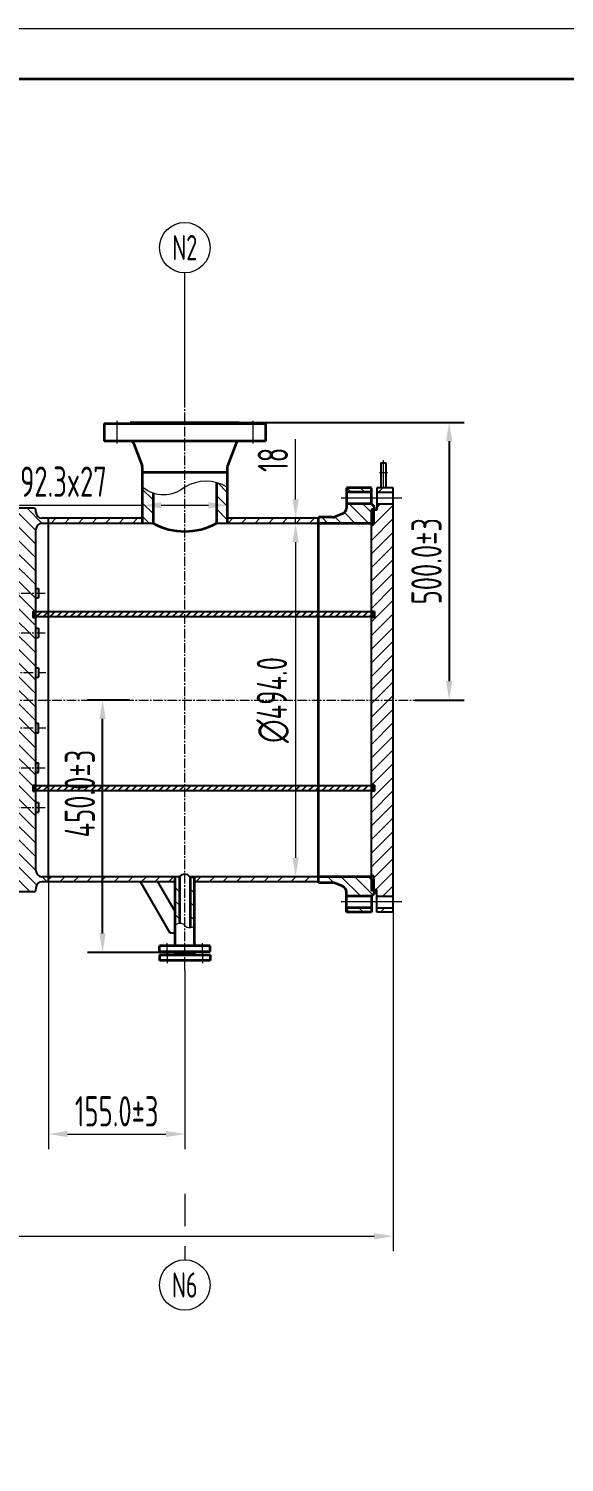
# Model space of a CAD drawing. Header units: millimetres. Extents: x 5765 to 6606, y -201 to 393.
# Drawn here: x 6306.9 to 6413, y 109.4 to 393.4 of the extents above; entities that cross this region are included whole.
import ezdxf
from ezdxf.enums import TextEntityAlignment as Align

# ---------------------------------------------------------------- set-up
doc = ezdxf.new("R2010")
doc.units = ezdxf.units.MM
doc.linetypes.add('CENTER2', pattern=[28.575, 19.05, -3.175, 3.175, -3.175])
for name, color, linetype, lineweight in [('1粗实线', 7, 'Continuous', 35), ('2细实线', 3, 'Continuous', 13), ('3中心线', 1, 'CENTER2', 13), ('6剖面线', 6, 'Continuous', 13), ('7文本', 2, 'Continuous', 13), ('8标注', 3, 'Continuous', 13), ('9图表', 4, 'Continuous', 13)]:
    doc.layers.add(name, color=color, linetype=linetype, lineweight=lineweight)
doc.styles.add('lanpec', font='bpec_e.shx', dxfattribs={"width": 0.75, "bigfont": 'hztxt.shx'})
doc.dimstyles.new('lanpec-1.5', dxfattribs={"dimscale": 1.5, "dimtxt": 4, "dimasz": 2.5, "dimexe": 2, "dimexo": 0, "dimgap": 1, "dimtad": 1, "dimrnd": 0.01, "dimdsep": 46, "dimtxsty": 'lanpec', "dimcen": 0, "dimclrd": 4, "dimclre": 4, "dimclrt": 4, "dimadec": 1, "dimazin": 2, "dimtfac": 1, "dimtmove": 0, "dimatfit": 3, "dimfxl": 1, "dimtfillclr": 4, "dimlwd": -1, "dimlwe": -1, "dimarcsym": 0})
doc.dimstyles.new('lanpec-1.5水平', dxfattribs={"dimscale": 1.5, "dimtxt": 4, "dimasz": 2.5, "dimexe": 2, "dimexo": 0, "dimgap": 1, "dimtad": 1, "dimtoh": 1, "dimrnd": 0.01, "dimdsep": 46, "dimtxsty": 'lanpec', "dimcen": 0, "dimclrd": 4, "dimclre": 4, "dimclrt": 4, "dimadec": 1, "dimazin": 2, "dimtfac": 1, "dimtmove": 0, "dimatfit": 3, "dimfxl": 1, "dimtfillclr": 4, "dimlwd": -1, "dimlwe": -1, "dimarcsym": 0})
pattern_1 = [(135, (3390.104, 860.3514), (-1.3470384, -1.3470384), [])]
pattern_2 = [(45, (3390.104, 860.3514), (-1.3470384, 1.3470384), [])]

# ---------------------------------------------------------------- blocks, each defined once
blk = doc.blocks.new('A1')
at = {"layer": '1粗实线'}
blk.add_lwpolyline([(-816, 10), (-10, 10), (-10, 584), (-816, 584)], close=True, dxfattribs=at)
at = {"layer": '9图表'}
blk.add_lwpolyline([(-841, 0), (0, 0), (0, 594), (-841, 594)], close=True, dxfattribs=at)
blk = doc.blocks.new('*D53')
at = {"layer": '8标注', "color": 4, "transparency": 16777216}
for p, q in [((5807.21, 218.45), (5807.21, 151.23)), ((6379.11, 218.45), (6379.11, 151.23)), ((5810.96, 154.23), (6375.36, 154.23))]:
    blk.add_line(p, q, dxfattribs=at)
for points in [[(5810.96, 154.85), (5810.96, 153.6), (5807.21, 154.23)], [(6375.36, 154.85), (6375.36, 153.6), (6379.11, 154.23)]]:
    blk.add_solid(points, dxfattribs=at)
at = {"layer": 'Defpoints', "color": 0, "transparency": 16777216}
for p in [(5807.21, 218.45), (6379.11, 218.45), (6379.11, 154.23)]:
    blk.add_point(p, dxfattribs=at)
at = {"layer": '8标注', "color": 4, "transparency": 16777216, "insert": (6093.16, 158.73), "char_height": 6, "attachment_point": 5, "style": 'lanpec'}
blk.add_mtext('5498', dxfattribs=at)
blk = doc.blocks.new('*D43')
at = {"layer": '8标注', "color": 4, "transparency": 16777216}
for p, q in [((6310.86, 224.45), (6310.86, 171.47)), ((6337.86, 206.94), (6337.86, 171.47)), ((6314.61, 174.47), (6334.11, 174.47))]:
    blk.add_line(p, q, dxfattribs=at)
for points in [[(6314.61, 175.1), (6314.61, 173.85), (6310.86, 174.47)], [(6334.11, 175.1), (6334.11, 173.85), (6337.86, 174.47)]]:
    blk.add_solid(points, dxfattribs=at)
at = {"layer": 'Defpoints', "color": 0, "transparency": 16777216}
for p in [(6310.86, 224.45), (6337.86, 206.94), (6337.86, 174.47)]:
    blk.add_point(p, dxfattribs=at)
at = {"layer": '8标注', "color": 4, "transparency": 16777216, "insert": (6324.36, 178.97), "char_height": 6, "attachment_point": 5, "style": 'lanpec'}
blk.add_mtext('155.0±3', dxfattribs=at)
blk = doc.blocks.new('管口号')
at = {"layer": '2细实线'}
blk.add_circle((0, 5), 5, dxfattribs=at)
at = {"layer": '7文本', "style": 'lanpec', "width": 0.75}
blk.add_attdef('N', text='', height=5, dxfattribs=at).set_placement((0, 5), align=Align.MIDDLE_CENTER)
blk = doc.blocks.new('*D48')
at = {"layer": '8标注', "color": 4, "transparency": 16777216}
for p, q in [((6359.81, 295.45), (6362.81, 295.45)), ((6359.81, 291.7), (6359.81, 229.2)), ((6359.81, 225.45), (6362.81, 225.45))]:
    blk.add_line(p, q, dxfattribs=at)
for points in [[(6359.18, 291.7), (6360.43, 291.7), (6359.81, 295.45)], [(6359.18, 229.2), (6360.43, 229.2), (6359.81, 225.45)]]:
    blk.add_solid(points, dxfattribs=at)
at = {"layer": 'Defpoints', "color": 0, "transparency": 16777216}
for p in [(6359.81, 295.45), (6359.81, 225.45), (6359.81, 225.45)]:
    blk.add_point(p, dxfattribs=at)
at = {"layer": '8标注', "color": 4, "transparency": 16777216, "insert": (6355.31, 260.45), "char_height": 6, "attachment_point": 5, "rotation": 90, "style": 'lanpec'}
blk.add_mtext('∅494.0', dxfattribs=at)
blk = doc.blocks.new('*D49')
at = {"layer": '8标注', "color": 4, "transparency": 16777216}
for p, q in [((6359.81, 300.2), (6359.81, 312.12)), ((6359.81, 296.45), (6362.81, 296.45)), ((6359.81, 295.45), (6359.81, 296.45)), ((6359.81, 295.45), (6362.81, 295.45)), ((6359.81, 291.7), (6359.81, 287.95))]:
    blk.add_line(p, q, dxfattribs=at)
for points in [[(6359.18, 300.2), (6360.43, 300.2), (6359.81, 296.45)], [(6359.18, 291.7), (6360.43, 291.7), (6359.81, 295.45)]]:
    blk.add_solid(points, dxfattribs=at)
at = {"layer": 'Defpoints', "color": 0, "transparency": 16777216}
for p in [(6359.81, 296.45), (6359.81, 296.45), (6359.81, 295.45)]:
    blk.add_point(p, dxfattribs=at)
at = {"layer": '8标注', "color": 4, "transparency": 16777216, "insert": (6355.31, 308.03), "char_height": 6, "attachment_point": 5, "rotation": 90, "style": 'lanpec'}
blk.add_mtext('18', dxfattribs=at)
blk = doc.blocks.new('*D41')
at = {"color": 4, "transparency": 16777216}
for p, q in [((6348.66, 315.45), (6393.23, 315.45)), ((6390.23, 311.7), (6390.23, 264.2)), ((6383.49, 260.45), (6393.23, 260.45))]:
    blk.add_line(p, q, dxfattribs=at)
for points in [[(6389.6, 311.7), (6390.85, 311.7), (6390.23, 315.45)], [(6389.6, 264.2), (6390.85, 264.2), (6390.23, 260.45)]]:
    blk.add_solid(points, dxfattribs=at)
at = {"layer": 'Defpoints', "color": 0, "transparency": 16777216}
for p in [(6348.66, 315.45), (6383.49, 260.45), (6390.23, 260.45)]:
    blk.add_point(p, dxfattribs=at)
at = {"color": 4, "transparency": 16777216, "insert": (6385.73, 287.95), "char_height": 6, "attachment_point": 5, "rotation": 90, "style": 'lanpec'}
blk.add_mtext('500.0±3', dxfattribs=at)
blk = doc.blocks.new('*D52')
at = {"layer": '8标注', "color": 4, "transparency": 16777216}
for p, q in [((6329.45, 298.61), (6329.45, 302.01)), ((6346.28, 298.61), (6346.28, 302.01)), ((6329.45, 299.01), (6295.36, 299.01)), ((6342.53, 299.01), (6333.2, 299.01))]:
    blk.add_line(p, q, dxfattribs=at)
for points in [[(6333.2, 299.64), (6333.2, 298.39), (6329.45, 299.01)], [(6342.53, 299.64), (6342.53, 298.39), (6346.28, 299.01)]]:
    blk.add_solid(points, dxfattribs=at)
at = {"layer": 'Defpoints', "color": 0, "transparency": 16777216}
for p in [(6329.45, 298.61), (6346.28, 299.01), (6346.28, 298.61)]:
    blk.add_point(p, dxfattribs=at)
at = {"layer": '8标注', "color": 4, "transparency": 16777216, "insert": (6310.53, 303.51), "char_height": 6, "attachment_point": 5, "style": 'lanpec'}
blk.add_mtext('∅192.3x27', dxfattribs=at)
blk = doc.blocks.new('*D64')
at = {"color": 4, "transparency": 16777216}
for p, q in [((6326.91, 260.45), (6318.57, 260.45)), ((6321.57, 214.2), (6321.57, 256.7)), ((6339.93, 210.45), (6318.57, 210.45))]:
    blk.add_line(p, q, dxfattribs=at)
for points in [[(6320.95, 256.7), (6322.2, 256.7), (6321.57, 260.45)], [(6320.95, 214.2), (6322.2, 214.2), (6321.57, 210.45)]]:
    blk.add_solid(points, dxfattribs=at)
at = {"layer": 'Defpoints', "color": 0, "transparency": 16777216}
for p in [(6321.57, 260.45), (6326.91, 260.45), (6339.93, 210.45)]:
    blk.add_point(p, dxfattribs=at)
at = {"color": 4, "transparency": 16777216, "insert": (6317.07, 241.91), "char_height": 6, "attachment_point": 5, "rotation": 90, "style": 'lanpec'}
blk.add_mtext('450.0±3', dxfattribs=at)

msp = doc.modelspace()

# ---------------------------------------------------------------- hatches: boundary and pattern name
h = msp.add_hatch()
h.set_pattern_fill('ANSI37', color=6, scale=0.05)
h.set_pattern_definition([(45, (5763.2028, 662.46329), (-0.1122532, 0.1122532), []), (135, (5763.2028, 662.46329), (-0.1122532, -0.1122532), [])])
h.paths.add_polyline_path([(6307.76, 278), (6308.21, 278), (6308.21, 277.4), (6307.76, 277.4)])
h.paths.add_polyline_path([(6307.76, 277.4), (6308.21, 277.4), (6308.21, 276.8), (6307.76, 276.8)])
h = msp.add_hatch()
h.set_pattern_fill('ANSI31', color=6, scale=0.3)
h.set_pattern_definition([(45, (5763.2028, 662.4633), (-0.6735192, 0.6735192), [])])
h.paths.add_polyline_path([(6364.36, 277.9), (6374.96, 277.9), (6374.96, 277.4), (6364.36, 277.4)])
h.paths.add_polyline_path([(6364.36, 277.4), (6374.96, 277.4), (6374.96, 276.9), (6364.36, 276.9)])
h.paths.add_polyline_path([(6310.86, 277.9), (6337.86, 277.9), (6337.86, 277.4), (6310.86, 277.4)])
h.paths.add_polyline_path([(6310.86, 277.4), (6337.86, 277.4), (6337.86, 276.9), (6310.86, 276.9)])
h.paths.add_polyline_path([(6308.21, 277.4), (6310.86, 277.4), (6310.86, 276.9), (6308.21, 276.9)])
h.paths.add_polyline_path([(6308.21, 277.9), (6310.86, 277.9), (6310.86, 277.4), (6308.21, 277.4)])
h.paths.add_polyline_path([(6352.033, 277.4), (6352.033, 276.9), (6337.86, 276.9), (6337.86, 277.4)])
h.paths.add_polyline_path([(6352.033, 276.9), (6352.033, 277.4), (6364.36, 277.4), (6364.36, 276.9)])
h.paths.add_polyline_path([(6352.033, 277.9), (6352.033, 277.4), (6337.86, 277.4), (6337.86, 277.9)])
h.paths.add_polyline_path([(6352.033, 277.4), (6352.033, 277.9), (6364.36, 277.9), (6364.36, 277.4)])
h = msp.add_hatch()
h.set_pattern_fill('ANSI37', color=6, scale=0.05)
h.set_pattern_definition([(45, (5696.0028, 662.46329), (-0.1122532, 0.1122532), []), (135, (5696.0028, 662.46329), (-0.1122532, -0.1122532), [])])
h.paths.add_polyline_path([(6374.96, 278), (6375.41, 278), (6375.41, 277.4), (6374.96, 277.4)])
h.paths.add_polyline_path([(6374.96, 277.4), (6375.41, 277.4), (6375.41, 276.8), (6374.96, 276.8)])
h = msp.add_hatch()
h.set_pattern_fill('ANSI37', color=6, scale=0.05)
h.set_pattern_definition([(45, (5763.2028, 628.02329), (-0.1122532, 0.1122532), []), (135, (5763.2028, 628.02329), (-0.1122532, -0.1122532), [])])
h.paths.add_polyline_path([(6307.76, 243.56), (6308.21, 243.56), (6308.21, 242.96), (6307.76, 242.96)])
h.paths.add_polyline_path([(6307.76, 242.96), (6308.21, 242.96), (6308.21, 242.36), (6307.76, 242.36)])
h = msp.add_hatch()
h.set_pattern_fill('ANSI31', color=6, scale=0.3)
h.set_pattern_definition([(45, (5763.2028, 628.0233), (-0.6735192, 0.6735192), [])])
h.paths.add_polyline_path([(6364.36, 243.46), (6374.96, 243.46), (6374.96, 242.96), (6364.36, 242.96)])
h.paths.add_polyline_path([(6364.36, 242.96), (6374.96, 242.96), (6374.96, 242.46), (6364.36, 242.46)])
h.paths.add_polyline_path([(6310.86, 243.46), (6337.86, 243.46), (6337.86, 242.96), (6310.86, 242.96)])
h.paths.add_polyline_path([(6310.86, 242.96), (6337.86, 242.96), (6337.86, 242.46), (6310.86, 242.46)])
h.paths.add_polyline_path([(6308.21, 242.96), (6310.86, 242.96), (6310.86, 242.46), (6308.21, 242.46)])
h.paths.add_polyline_path([(6308.21, 243.46), (6310.86, 243.46), (6310.86, 242.96), (6308.21, 242.96)])
h.paths.add_polyline_path([(6352.033, 242.96), (6352.033, 242.46), (6337.86, 242.46), (6337.86, 242.96)])
h.paths.add_polyline_path([(6352.033, 242.46), (6352.033, 242.96), (6364.36, 242.96), (6364.36, 242.46)])
h.paths.add_polyline_path([(6352.033, 243.46), (6352.033, 242.96), (6337.86, 242.96), (6337.86, 243.46)])
h.paths.add_polyline_path([(6352.033, 242.96), (6352.033, 243.46), (6364.36, 243.46), (6364.36, 242.96)])
h = msp.add_hatch()
h.set_pattern_fill('ANSI37', color=6, scale=0.05)
h.set_pattern_definition([(45, (5696.0028, 628.02329), (-0.1122532, 0.1122532), []), (135, (5696.0028, 628.02329), (-0.1122532, -0.1122532), [])])
h.paths.add_polyline_path([(6374.96, 243.56), (6375.41, 243.56), (6375.41, 242.96), (6374.96, 242.96)])
h.paths.add_polyline_path([(6374.96, 242.96), (6375.41, 242.96), (6375.41, 242.36), (6374.96, 242.36)])
at = {"layer": '6剖面线'}
h = msp.add_hatch(dxfattribs=at)
h.set_pattern_fill('ANSI31', color=256, scale=0.6, angle=90, style=0)
h.set_pattern_definition([(135, (6252.604, -194.7723), (-1.3470384, -1.3470384), [])])
h.paths.add_polyline_path([(6331.571, 295.448), (6329.446, 295.448), (6329.446, 302.611, 0.0927426), (6331.571, 301.434)])
h.paths.add_polyline_path([(6346.276, 295.448), (6344.151, 295.448), (6344.151, 303.517, -0.0716894), (6346.276, 302.611)])
h = msp.add_hatch(dxfattribs=at)
h.set_pattern_fill('ANSI31', color=256, scale=0.6, angle=90, style=0)
h.set_pattern_definition(pattern_1)
h.paths.add_polyline_path([(6374.861, 302.448), (6369.861, 302.448), (6369.861, 301.598), (6374.861, 301.598)])
h.paths.add_polyline_path([(6374.861, 298.198), (6375.461, 298.198), (6375.461, 298.698), (6374.861, 299.298), (6369.861, 299.298), (6369.861, 298.461, -0.3066784), (6369.107, 297.347), (6367.576, 296.734, -0.0954146), (6367.13, 296.648), (6364.361, 296.648), (6364.361, 295.448), (6374.861, 295.448)])
h.paths.add_polyline_path([(6374.861, 224.948), (6374.861, 225.448), (6364.361, 225.448), (6364.361, 224.248), (6367.13, 224.248, -0.0954146), (6367.576, 224.163), (6369.107, 223.55, -0.3066784), (6369.861, 222.436), (6369.861, 221.598), (6374.861, 221.598), (6375.461, 222.198), (6375.461, 222.698), (6374.861, 222.698)])
h.paths.add_polyline_path([(6374.861, 219.298), (6369.861, 219.298), (6369.861, 218.448), (6374.861, 218.448)])
h = msp.add_hatch(dxfattribs=at)
h.set_pattern_fill('ANSI31', color=256, scale=0.6, style=0)
h.set_pattern_definition([(45, (6377.0562, 218.8862), (-1.34704, 1.34704), [])])
h.paths.add_polyline_path([(6379.111, 219.298), (6375.911, 219.298), (6375.911, 218.448), (6379.111, 218.448)])
h.paths.add_polyline_path([(6379.111, 260.448), (6374.811, 260.448), (6374.811, 225.598), (6375.311, 225.598), (6375.311, 222.848), (6375.911, 222.848), (6375.911, 221.598), (6379.111, 221.598)])
h.paths.add_polyline_path([(6379.111, 299.298), (6375.911, 299.298), (6375.911, 298.048), (6375.311, 298.048), (6375.311, 295.948), (6375.311, 295.298), (6374.811, 295.298), (6374.811, 260.448), (6379.111, 260.448)])
h.paths.add_polyline_path([(6379.111, 302.448), (6375.911, 302.448), (6375.911, 301.598), (6379.111, 301.598)])
h = msp.add_hatch(dxfattribs=at)
h.set_pattern_fill('ANSI31', color=256, scale=0.6, angle=90, style=0)
h.set_pattern_definition(pattern_1)
h.paths.add_polyline_path([(6310.861, 225.448), (6309.561, 225.448, -0.4142136), (6308.361, 226.648), (6308.361, 239.231), (6303.361, 239.231), (6303.361, 226.648, -0.4142136), (6302.161, 225.448), (6299.861, 225.448), (6299.861, 222.448), (6307.861, 222.448, 0.4142136), (6308.361, 222.948), (6308.361, 223.248, -0.4142136), (6309.561, 224.448), (6310.861, 224.448)])
h.paths.add_polyline_path([(6308.361, 249.948), (6303.361, 249.948), (6303.361, 239.231), (6308.361, 239.231)])
h.paths.add_polyline_path([(6308.361, 260.448), (6303.361, 260.448), (6303.361, 249.948), (6308.361, 249.948)])
h.paths.add_polyline_path([(6308.361, 270.948), (6303.361, 270.948), (6303.361, 260.448), (6308.361, 260.448)])
h.paths.add_polyline_path([(6308.361, 281.666), (6303.361, 281.666), (6303.361, 270.948), (6308.361, 270.948)])
h.paths.add_polyline_path([(6308.361, 294.248, -0.4142136), (6309.561, 295.448), (6310.861, 295.448), (6310.861, 296.448), (6309.561, 296.448, -0.4142136), (6308.361, 297.648), (6308.361, 297.948, 0.4142136), (6307.861, 298.448), (6299.861, 298.448), (6299.861, 295.448), (6302.161, 295.448, -0.4142136), (6303.361, 294.248), (6303.361, 281.666), (6308.361, 281.666)])
h = msp.add_hatch(dxfattribs=at)
h.set_pattern_fill('ANSI31', color=256, scale=0.6, style=0)
h.set_pattern_definition(pattern_2)
h.paths.add_polyline_path([(6329.446, 296.448), (6310.861, 296.448), (6310.861, 295.448), (6329.446, 295.448)])
h.paths.add_polyline_path([(6364.361, 296.448), (6346.276, 296.448), (6346.276, 295.448), (6364.361, 295.448)])
h = msp.add_hatch(dxfattribs=at)
h.set_pattern_fill('ANSI37', color=256, scale=0.1, style=0)
h.set_pattern_definition([(135, (8628.81824, 860.35143), (0.224506403, 0.224506403), []), (45, (8628.81824, 860.35143), (0.224506403, -0.224506403), [])])
h.paths.add_polyline_path([(6374.861, 295.948), (6375.311, 295.948), (6375.311, 298.148), (6374.861, 298.148)])
h = msp.add_hatch(dxfattribs=at)
h.set_pattern_fill('ANSI31', color=256, scale=0.6, style=0)
h.set_pattern_definition(pattern_2)
h.paths.add_polyline_path([(6335.961, 224.448), (6335.961, 225.448), (6310.861, 225.448), (6310.861, 224.448)])
h.paths.add_polyline_path([(6339.761, 225.448), (6339.761, 224.448), (6364.361, 224.448), (6364.361, 225.448)])
h = msp.add_hatch(dxfattribs=at)
h.set_pattern_fill('ANSI31', color=256, scale=0.6, angle=90, style=0)
h.set_pattern_definition(pattern_1)
h.paths.add_polyline_path([(6336.811, 225.448), (6335.961, 225.448), (6335.961, 215.777, -0.1897678), (6336.811, 216.19)])
h.paths.add_polyline_path([(6338.911, 215.363, 0.1897678), (6339.761, 215.777), (6339.761, 225.448), (6338.911, 225.448)])
h = msp.add_hatch(dxfattribs=at)
h.set_pattern_fill('ANSI37', color=256, scale=0.1, style=0)
h.set_pattern_definition([(225, (8628.81824, -339.45457), (0.224506403, -0.224506403), []), (315, (8628.81824, -339.45457), (0.224506403, 0.224506403), [])])
h.paths.add_polyline_path([(6374.861, 222.748), (6375.311, 222.748), (6375.311, 224.948), (6374.861, 224.948)])

# ---------------------------------------------------------------- linework, layer by layer
for p, q in [((6376.711, 307.448), (6377.711, 307.448)), ((6376.711, 307.448), (6376.711, 302.448)), ((6377.711, 307.448), (6377.711, 302.448)), ((6375.911, 302.448), (6375.911, 298.048)), ((6379.111, 302.448), (6375.911, 302.448)), ((6375.911, 301.598), (6379.111, 301.598)), ((6379.111, 218.448), (6379.111, 302.448)), ((6307.861, 298.448), (6299.861, 298.448)), ((6375.911, 299.298), (6379.111, 299.298)), ((6308.361, 297.648), (6308.361, 297.948)), ((6310.861, 296.448), (6309.561, 296.448)), ((6310.861, 295.448), (6309.561, 295.448)), ((6310.861, 224.448), (6310.861, 296.448)), ((6329.446, 296.448), (6310.861, 296.448)), ((6331.571, 295.448), (6310.861, 295.448)), ((6364.361, 295.448), (6344.151, 295.448)), ((6364.361, 296.448), (6346.276, 296.448)), ((6375.911, 298.048), (6375.311, 298.048)), ((6375.311, 298.048), (6375.311, 295.298)), ((6308.361, 226.648), (6308.361, 294.248)), ((6374.811, 225.598), (6374.811, 295.298)), ((6375.311, 295.298), (6374.811, 295.298)), ((6308.402, 282.568), (6308.852, 282.568)), ((6308.852, 282.568), (6308.852, 280.668)), ((6308.402, 280.668), (6308.852, 280.668)), ((6307.76, 278), (6307.76, 276.8)), ((6307.76, 278), (6308.36, 278)), ((6307.76, 276.8), (6308.36, 276.8)), ((6308.21, 278), (6308.21, 276.8)), ((6374.96, 277.9), (6308.21, 277.9)), ((6374.96, 276.9), (6308.21, 276.9)), ((6375.41, 278), (6374.81, 278)), ((6375.41, 276.8), (6374.81, 276.8)), ((6374.96, 278), (6374.96, 276.8)), ((6375.41, 278), (6375.41, 276.8)), ((6308.402, 274.705), (6308.852, 274.705)), ((6308.402, 272.805), (6308.852, 272.805)), ((6308.852, 274.705), (6308.852, 272.805)), ((6308.402, 266.843), (6308.852, 266.843)), ((6308.402, 264.943), (6308.852, 264.943)), ((6308.852, 266.843), (6308.852, 264.943)), ((6308.402, 255.857), (6308.852, 255.857)), ((6308.852, 253.957), (6308.852, 255.857)), ((6308.402, 253.957), (6308.852, 253.957)), ((6308.402, 247.995), (6308.852, 247.995)), ((6308.852, 246.095), (6308.852, 247.995)), ((6308.402, 246.095), (6308.852, 246.095)), ((6307.76, 243.56), (6307.76, 242.36)), ((6307.76, 243.56), (6308.36, 243.56)), ((6307.76, 242.36), (6308.36, 242.36)), ((6308.21, 243.56), (6308.21, 242.36)), ((6374.96, 243.46), (6308.21, 243.46)), ((6374.96, 242.46), (6308.21, 242.46)), ((6375.41, 243.56), (6374.81, 243.56)), ((6375.41, 242.36), (6374.81, 242.36)), ((6374.96, 243.56), (6374.96, 242.36)), ((6375.41, 243.56), (6375.41, 242.36)), ((6308.402, 240.132), (6308.852, 240.132)), ((6308.852, 240.132), (6308.852, 238.232)), ((6308.402, 238.232), (6308.852, 238.232)), ((6310.861, 225.448), (6309.561, 225.448)), ((6310.861, 224.448), (6309.561, 224.448)), ((6336.811, 225.448), (6310.861, 225.448)), ((6335.961, 224.448), (6310.861, 224.448)), ((6334.961, 214.268), (6329.084, 224.448)), ((6335.961, 218.536), (6332.548, 224.448)), ((6364.361, 225.448), (6338.911, 225.448)), ((6364.361, 224.448), (6339.761, 224.448)), ((6375.311, 225.598), (6374.811, 225.598)), ((6374.861, 222.698), (6374.861, 225.598)), ((6375.311, 222.848), (6375.311, 225.598)), ((6307.861, 222.448), (6299.861, 222.448)), ((6308.361, 223.248), (6308.361, 222.948)), ((6375.911, 222.848), (6375.311, 222.848)), ((6375.911, 218.448), (6375.911, 222.848)), ((6375.911, 221.598), (6379.111, 221.598)), ((6375.911, 219.298), (6379.111, 219.298)), ((6379.111, 218.448), (6375.911, 218.448)), ((6335.961, 214.268), (6334.961, 214.268))]:
    msp.add_line(p, q)
for points in [[(6375.311, 298.148), (6374.861, 298.148), (6374.861, 295.948), (6375.311, 295.948)], [(6375.311, 222.748), (6374.861, 222.748), (6374.861, 224.948), (6375.311, 224.948)]]:
    msp.add_lwpolyline(points, close=True)
for centre, radius, start, end in [((6307.861, 297.948), 0.5, 0, 90), ((6309.561, 297.648), 1.2, 180, 270), ((6309.561, 294.248), 1.2, 90, 180), ((6309.561, 226.648), 1.2, 180, 270), ((6309.561, 223.248), 1.2, 90, 180), ((6337.861, 224.517), 1.403, 41.56169, 138.43831), ((6307.861, 222.948), 0.5, 270, 0)]:
    msp.add_arc(centre, radius, start, end)
msp.add_point((6337.861, 315.448))
at = {"layer": '1粗实线'}
for p, q in [((6327.066, 315.448), (6348.656, 315.448)), ((6327.066, 315.448), (6327.066, 315.248)), ((6348.656, 315.448), (6348.656, 315.248)), ((6321.861, 315.248), (6353.861, 315.248)), ((6321.861, 315.248), (6321.861, 311.748)), ((6353.861, 315.248), (6353.861, 311.748)), ((6353.861, 311.748), (6321.861, 311.748)), ((6327.72, 311.328), (6329.404, 306.859)), ((6348.003, 311.328), (6346.318, 306.859)), ((6329.446, 306.63), (6329.446, 305.548)), ((6346.276, 305.548), (6329.446, 305.548)), ((6329.446, 305.548), (6329.446, 295.448)), ((6346.276, 306.63), (6346.276, 305.548)), ((6346.276, 305.548), (6346.276, 295.448)), ((6331.571, 301.434), (6331.571, 295.448)), ((6344.151, 303.517), (6344.151, 295.448)), ((6374.861, 302.448), (6369.861, 302.448)), ((6369.861, 302.448), (6369.861, 298.461)), ((6374.861, 301.598), (6369.861, 301.598)), ((6374.861, 299.298), (6374.861, 302.448)), ((6374.861, 299.298), (6369.861, 299.298)), ((6375.461, 298.698), (6374.861, 299.298)), ((6375.461, 298.048), (6375.461, 298.698)), ((6367.13, 296.648), (6364.361, 296.648)), ((6364.361, 224.248), (6364.361, 296.648)), ((6374.861, 295.448), (6364.361, 295.448)), ((6369.107, 297.347), (6367.576, 296.734)), ((6375.461, 298.198), (6374.861, 298.198)), ((6374.861, 298.198), (6374.861, 295.298)), ((6335.961, 212.218), (6335.961, 225.448)), ((6336.811, 225.448), (6336.811, 216.19)), ((6338.911, 225.448), (6338.911, 215.363)), ((6339.761, 212.218), (6339.761, 225.448)), ((6374.861, 225.448), (6364.361, 225.448)), ((6374.861, 224.829), (6374.861, 222.698)), ((6367.13, 224.248), (6364.361, 224.248)), ((6369.107, 223.55), (6367.576, 224.163)), ((6369.861, 218.448), (6369.861, 222.436)), ((6374.861, 221.598), (6369.861, 221.598)), ((6375.461, 222.698), (6374.861, 222.698)), ((6375.461, 222.198), (6374.861, 221.598)), ((6374.861, 221.598), (6374.861, 218.448)), ((6375.461, 222.198), (6375.461, 222.848)), ((6374.861, 219.298), (6369.861, 219.298)), ((6374.861, 218.448), (6369.861, 218.448)), ((6342.861, 211.768), (6332.861, 211.768)), ((6332.861, 210.648), (6332.861, 211.768)), ((6332.861, 210.648), (6342.861, 210.648)), ((6335.716, 210.448), (6335.716, 210.648)), ((6335.716, 210.448), (6340.006, 210.448)), ((6340.006, 210.448), (6340.006, 210.648)), ((6342.861, 210.648), (6342.861, 211.768)), ((6332.861, 209.948), (6342.861, 209.948)), ((6332.861, 209.948), (6332.861, 208.828)), ((6342.861, 208.828), (6332.861, 208.828)), ((6335.716, 210.148), (6335.716, 209.948)), ((6335.716, 210.148), (6340.006, 210.148)), ((6340.006, 210.148), (6340.006, 209.948)), ((6342.861, 209.948), (6342.861, 208.828))]:
    msp.add_line(p, q, dxfattribs=at)
for centre, radius, start, end in [((6327.112, 311.098), 0.65, 20.65644, 90), ((6348.611, 311.098), 0.65, 90, 159.34356), ((6328.796, 306.63), 0.65, 0, 20.65644), ((6346.926, 306.63), 0.65, 159.34356, 180), ((6368.661, 298.461), 1.2, 291.80141, 0), ((6337.861, 307.023), 13.173, 241.48019, 298.51981), ((6367.13, 297.848), 1.2, 270, 291.80141), ((6367.13, 223.048), 1.2, 68.19859, 90), ((6368.661, 222.436), 1.2, 0, 68.19859), ((6335.511, 212.218), 0.45, 270, 0), ((6340.211, 212.218), 0.45, 180, 270)]:
    msp.add_arc(centre, radius, start, end, dxfattribs=at)
at = {"layer": '2细实线'}
msp.add_lwpolyline([(6346.276, 302.611, 0.2801539), (6337.861, 302.611, -0.3597406), (6329.446, 302.611, -0.5)], format="xyb", dxfattribs=at)
for centre, start, end in [((6336.911, 214.904), 42.57366, 137.42634), ((6338.811, 216.65), 222.57366, 317.42634)]:
    msp.add_arc(centre, 1.29, start, end, dxfattribs=at)
at = {"layer": '3中心线', "ltscale": 0.1}
for p, q in [((6337.861, 206.942), (6337.861, 319.586)), ((6219.702, 281.618), (6310.325, 281.618)), ((6219.702, 273.755), (6310.325, 273.755)), ((6240.217, 265.893), (6310.325, 265.893)), ((5948.7, 260.448), (6383.492, 260.448)), ((6240.217, 254.907), (6310.325, 254.907)), ((6219.702, 247.045), (6310.325, 247.045)), ((6219.702, 239.182), (6310.325, 239.182))]:
    msp.add_line(p, q, dxfattribs=at)
at = {"layer": '3中心线'}
for p, q in [((6324.366, 315.748), (6324.366, 311.248)), ((6351.356, 315.748), (6351.356, 311.248)), ((6377.211, 302.448), (6377.211, 307.973)), ((6378.018, 305.448), (6376.404, 305.448)), ((6375.861, 300.448), (6368.861, 300.448)), ((6380.861, 300.448), (6373.861, 300.448)), ((6375.861, 220.448), (6368.861, 220.448)), ((6380.861, 220.448), (6373.861, 220.448)), ((6334.366, 210.148), (6334.366, 212.268)), ((6334.366, 210.448), (6334.366, 208.328)), ((6341.356, 210.148), (6341.356, 212.268)), ((6341.356, 210.448), (6341.356, 208.328))]:
    msp.add_line(p, q, dxfattribs=at)
at = {"layer": '8标注'}
for p, q in [((6337.861, 319.586), (6337.861, 345.067)), ((6337.861, 162.598), (6337.861, 156.227)), ((6337.861, 152.227), (6337.861, 149.55))]:
    msp.add_line(p, q, dxfattribs=at)

# ---------------------------------------------------------------- block references
at = {"layer": '2细实线'}
msp.add_blockref('A1', (6606.028, -200.559), dxfattribs=at)
at = {"layer": '8标注'}
for p, values in [((6337.861, 345.067), {'N': 'N2'}), ((6337.861, 139.55), {'N': 'N6'})]:
    msp.add_blockref('管口号', p, dxfattribs=at).add_auto_attribs(values)

# ---------------------------------------------------------------- dimensions: what is measured, and where the dimension line sits
for base, p1, p2, angle, text, picture, middle in [((6390.225, 260.448), (6348.656, 315.448), (6383.492, 260.448), 90, '500.0±3', '*D41', (6390.225, 287.948)), ((6321.57, 260.448), (6339.93, 210.448), (6326.91, 260.448), 270, '450.0±3', '*D64', (6321.57, 241.91))]:
    dim = msp.add_linear_dim(base=base, p1=p1, p2=p2, angle=angle, text=text, dimstyle='lanpec-1.5水平')
    dim.commit()
    dim.dimension.update_dxf_attribs({"geometry": picture, "text_midpoint": middle, "dimtype": 160})
for base, p1, p2, angle, text, picture, middle in [((6359.809, 296.448), (6359.809, 295.448), (6359.809, 296.448), 90, '18', '*D49', (6355.309, 308.032)), ((6359.809, 225.448), (6359.809, 295.448), (6359.809, 225.448), 90, '∅494.0', '*D48', (6355.309, 260.448)), ((6337.861, 174.473), (6310.861, 224.448), (6337.861, 206.942), 180, '155.0±3', '*D43', (6324.361, 178.973))]:
    dim = msp.add_linear_dim(base=base, p1=p1, p2=p2, angle=angle, text=text, dimstyle='lanpec-1.5', dxfattribs=at)
    dim.commit()
    dim.dimension.update_dxf_attribs({"geometry": picture, "text_midpoint": middle})
dim = msp.add_linear_dim(base=(6346.276, 299.014), p1=(6329.446, 298.607), p2=(6346.276, 298.607), text='∅192.3x27', dimstyle='lanpec-1.5', dxfattribs=at)
dim.commit()
dim.dimension.update_dxf_attribs({"geometry": '*D52', "text_midpoint": (6310.529, 299.014), "dimtype": 160})
dim = msp.add_linear_dim(base=(6379.111, 154.227), p1=(5807.211, 218.448), p2=(6379.111, 218.448), text='5498', dimstyle='lanpec-1.5', dxfattribs=at)
dim.commit()
dim.dimension.update_dxf_attribs({"geometry": '*D53', "text_midpoint": (6093.161, 158.727)})

doc.saveas('drawing.dxf')
